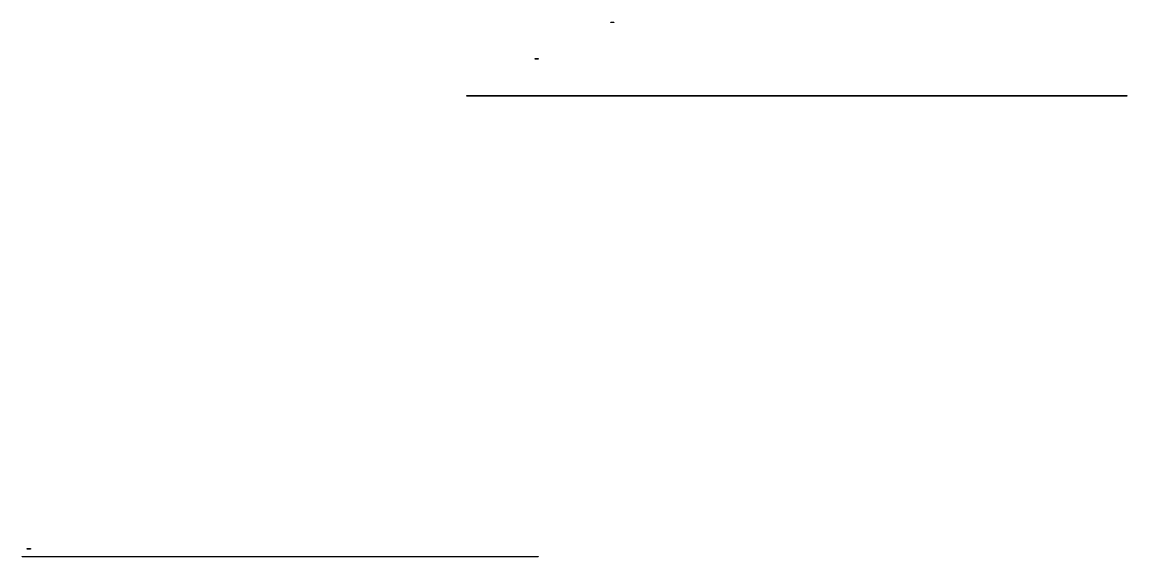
# Model space of a CAD drawing. Header units: millimetres. Extents: x -21.6 to 22.2, y -0.4 to 20.8.
import ezdxf

# ---------------------------------------------------------------- set-up
doc = ezdxf.new("R2010")
doc.units = ezdxf.units.MM

msp = doc.modelspace()

# ---------------------------------------------------------------- linework, layer by layer
for points in [[(1.713, 20.786865), (1.713, 20.806865), (1.833, 20.806865), (1.833, 20.786865)], [(-1.287, 19.342566), (-1.287, 19.362566), (-1.167, 19.362566), (-1.167, 19.342566)], [(-3.989756, 17.88), (-3.989756, 17.9), (22.153, 17.9), (22.153, 17.88)], [(-21.613613, -0.365), (-21.613613, -0.345), (-1.167, -0.345), (-1.167, -0.365)], [(-21.407, -0.054214), (-21.407, -0.034214), (-21.287, -0.034214), (-21.287, -0.054214)]]:
    msp.add_lwpolyline(points, close=True)

doc.saveas('drawing.dxf')
